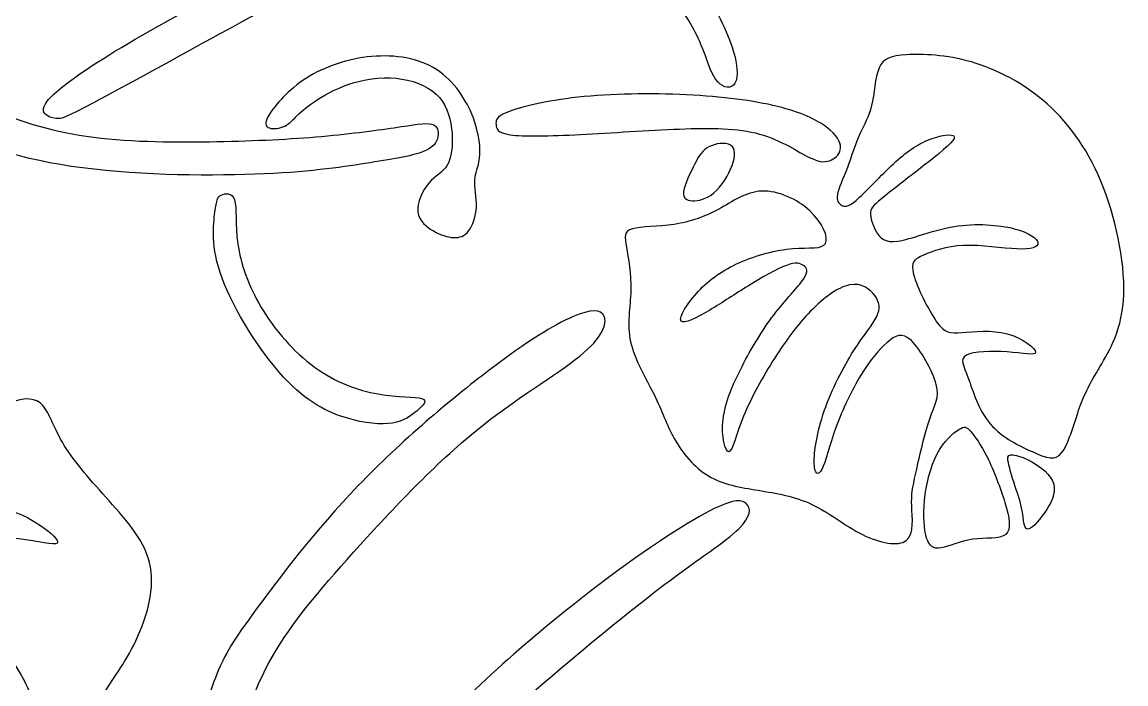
# Model space of a CAD drawing. Extents: x 0.5 to 20, y -0.3 to 15.2.
# Drawn here: x 16.352 to 19.37, y 2.417 to 4.227 of the extents above; entities that cross this region are included whole.
import ezdxf

# ---------------------------------------------------------------- set-up
doc = ezdxf.new("R2010")
doc.units = 0
doc.header["$MEASUREMENT"] = 0
doc.layers.add('LAYER_1', color=7, linetype='CONTINUOUS')

msp = doc.modelspace()

# ---------------------------------------------------------------- linework, layer by layer
at = {"layer": 'LAYER_1', "color": 250}
for points, knots in [([(15.63433, 0.77687), (15.63433, 0.77687), (0.50002, 0.77687), (0.50002, 0.77687), (0.50002, 0.77687), (0.50002, 0.77687), (0.50001, 0.77687), (0.50001, 0.77687), (0.50001, 0.77687), (0.50001, 0.77687), (0.5, 0.77687), (0.5, 0.77687), (0.5, 0.77687), (0.5, 0.77687), (0.5, 15.22313), (0.5, 15.22313), (0.5, 15.22313), (0.5, 15.22313), (19.07376, 15.22313), (19.07376, 15.22313), (19.07376, 15.22313), (19.07376, 15.22313), (19.07376, 7.82141), (19.07376, 7.82141)], [0, 0, 0, 0, 0.1428571, 0.1428571, 0.1428571, 0.1428571, 0.2857143, 0.2857143, 0.2857143, 0.2857143, 0.4285714, 0.4285714, 0.4285714, 0.4285714, 0.5714286, 0.5714286, 0.5714286, 0.5714286, 0.7142857, 0.7142857, 0.7142857, 0.7142857, 1, 1, 1, 1]), ([(15.63433, 1.1255), (15.63433, 1.1255), (0.7869, 1.1255), (0.7869, 1.1255), (0.7869, 1.1255), (0.7869, 1.1255), (0.78689, 1.1255), (0.78689, 1.1255), (0.78689, 1.1255), (0.78689, 1.1255), (0.78688, 1.1255), (0.78688, 1.1255), (0.78688, 1.1255), (0.78688, 1.1255), (0.78688, 14.8745), (0.78688, 14.8745), (0.78688, 14.8745), (0.78688, 14.8745), (18.78688, 14.8745), (18.78688, 14.8745), (18.78688, 14.8745), (18.78688, 14.8745), (18.78688, 7.82141), (18.78688, 7.82141)], [0, 0, 0, 0, 0.1428571, 0.1428571, 0.1428571, 0.1428571, 0.2857143, 0.2857143, 0.2857143, 0.2857143, 0.4285714, 0.4285714, 0.4285714, 0.4285714, 0.5714286, 0.5714286, 0.5714286, 0.5714286, 0.7142857, 0.7142857, 0.7142857, 0.7142857, 1, 1, 1, 1]), ([(15.91335, 4.704), (15.89406, 4.66514), (15.85987, 4.59843), (15.85188, 4.50501), (15.85188, 4.50501), (15.84389, 4.41158), (15.86208, 4.2914), (15.90314, 4.19384), (15.90314, 4.19384), (15.94421, 4.09628), (16.00816, 4.0213), (16.10324, 3.96122), (16.10324, 3.96122), (16.19833, 3.90114), (16.32456, 3.85594), (16.48634, 3.83197), (16.48634, 3.83197), (16.64812, 3.80799), (16.84547, 3.80522), (16.98823, 3.81046), (16.98823, 3.81046), (17.13099, 3.8157), (17.2192, 3.82893), (17.2903, 3.83995), (17.2903, 3.83995), (17.36141, 3.85098), (17.41543, 3.8598), (17.44657, 3.87165), (17.44657, 3.87165), (17.47771, 3.8835), (17.48599, 3.89838), (17.48874, 3.91326), (17.48874, 3.91326), (17.4915, 3.92814), (17.48873, 3.94303), (17.47165, 3.94744), (17.47165, 3.94744), (17.45456, 3.95185), (17.42314, 3.94578), (17.36968, 3.93779), (17.36968, 3.93779), (17.31621, 3.9298), (17.24068, 3.91988), (17.15497, 3.91272), (17.15497, 3.91272), (17.06926, 3.90555), (16.97334, 3.90114), (16.8642, 3.89949), (16.8642, 3.89949), (16.75506, 3.89783), (16.63269, 3.89893), (16.52741, 3.91436), (16.52741, 3.91436), (16.42213, 3.92979), (16.33392, 3.95957), (16.25648, 3.99181), (16.25648, 3.99181), (16.17904, 4.02405), (16.11233, 4.05879), (16.05997, 4.11942), (16.05997, 4.11942), (16.00761, 4.18005), (15.96957, 4.2666), (15.95331, 4.34625), (15.95331, 4.34625), (15.93705, 4.4259), (15.94256, 4.49866), (15.95303, 4.5513), (15.95303, 4.5513), (15.9635, 4.60394), (15.97895, 4.63647), (15.99658, 4.66403), (15.99658, 4.66403), (16.01422, 4.69159), (16.03407, 4.71419), (16.03517, 4.73293), (16.03517, 4.73293), (16.03627, 4.75167), (16.01863, 4.76656), (15.99989, 4.77124), (15.99989, 4.77124), (15.98115, 4.77593), (15.9613, 4.77041), (15.94918, 4.76215), (15.94918, 4.76215), (15.93705, 4.75388), (15.93264, 4.74285), (15.91335, 4.704)], [0, 0, 0, 0, 0.0434783, 0.0434783, 0.0434783, 0.0434783, 0.0869565, 0.0869565, 0.0869565, 0.0869565, 0.1304348, 0.1304348, 0.1304348, 0.1304348, 0.173913, 0.173913, 0.173913, 0.173913, 0.2173913, 0.2173913, 0.2173913, 0.2173913, 0.2608696, 0.2608696, 0.2608696, 0.2608696, 0.3043478, 0.3043478, 0.3043478, 0.3043478, 0.3478261, 0.3478261, 0.3478261, 0.3478261, 0.3913043, 0.3913043, 0.3913043, 0.3913043, 0.4347826, 0.4347826, 0.4347826, 0.4347826, 0.4782609, 0.4782609, 0.4782609, 0.4782609, 0.5217391, 0.5217391, 0.5217391, 0.5217391, 0.5652174, 0.5652174, 0.5652174, 0.5652174, 0.6086957, 0.6086957, 0.6086957, 0.6086957, 0.6521739, 0.6521739, 0.6521739, 0.6521739, 0.6956522, 0.6956522, 0.6956522, 0.6956522, 0.7391304, 0.7391304, 0.7391304, 0.7391304, 0.7826087, 0.7826087, 0.7826087, 0.7826087, 0.826087, 0.826087, 0.826087, 0.826087, 0.8695652, 0.8695652, 0.8695652, 0.8695652, 0.9130435, 0.9130435, 0.9130435, 0.9130435, 1, 1, 1, 1]), ([(16.5492, 4.007), (16.62885, 4.04944), (16.78045, 4.13268), (16.89289, 4.19441), (16.89289, 4.19441), (17.00534, 4.25615), (17.07866, 4.29639), (17.17402, 4.33304), (17.17402, 4.33304), (17.26938, 4.3697), (17.38679, 4.40278), (17.49069, 4.42289), (17.49069, 4.42289), (17.5946, 4.44301), (17.685, 4.45019), (17.77099, 4.4422), (17.77099, 4.4422), (17.85698, 4.4342), (17.93856, 4.41105), (17.99919, 4.3846), (17.99919, 4.3846), (18.05983, 4.35814), (18.09952, 4.32836), (18.13231, 4.29033), (18.13231, 4.29033), (18.16511, 4.2523), (18.19103, 4.20599), (18.20811, 4.16576), (18.20811, 4.16576), (18.22519, 4.12552), (18.23347, 4.09133), (18.24835, 4.07039), (18.24835, 4.07039), (18.26323, 4.04945), (18.28473, 4.04172), (18.29685, 4.05385), (18.29685, 4.05385), (18.30898, 4.06598), (18.31175, 4.09795), (18.29659, 4.14838), (18.29659, 4.14838), (18.28143, 4.19882), (18.24835, 4.26773), (18.20949, 4.32009), (18.20949, 4.32009), (18.17063, 4.37246), (18.12598, 4.40829), (18.07059, 4.44136), (18.07059, 4.44136), (18.01519, 4.47443), (17.94903, 4.50476), (17.84734, 4.5268), (17.84734, 4.5268), (17.74564, 4.54885), (17.60838, 4.56263), (17.43861, 4.5235), (17.43861, 4.5235), (17.26883, 4.48436), (17.06653, 4.3923), (16.90833, 4.31293), (16.90833, 4.31293), (16.75013, 4.23356), (16.63602, 4.16685), (16.55803, 4.1167), (16.55803, 4.1167), (16.48003, 4.06654), (16.43813, 4.0329), (16.42077, 4.01058), (16.42077, 4.01058), (16.4034, 3.98826), (16.41058, 3.97723), (16.42022, 3.9709), (16.42022, 3.9709), (16.42986, 3.96456), (16.442, 3.9629), (16.45191, 3.9629), (16.45191, 3.9629), (16.46183, 3.9629), (16.46956, 3.96456), (16.5492, 4.007)], [0, 0, 0, 0, 0.047619, 0.047619, 0.047619, 0.047619, 0.0952381, 0.0952381, 0.0952381, 0.0952381, 0.1428571, 0.1428571, 0.1428571, 0.1428571, 0.1904762, 0.1904762, 0.1904762, 0.1904762, 0.2380952, 0.2380952, 0.2380952, 0.2380952, 0.2857143, 0.2857143, 0.2857143, 0.2857143, 0.3333333, 0.3333333, 0.3333333, 0.3333333, 0.3809524, 0.3809524, 0.3809524, 0.3809524, 0.4285714, 0.4285714, 0.4285714, 0.4285714, 0.4761905, 0.4761905, 0.4761905, 0.4761905, 0.5238095, 0.5238095, 0.5238095, 0.5238095, 0.5714286, 0.5714286, 0.5714286, 0.5714286, 0.6190476, 0.6190476, 0.6190476, 0.6190476, 0.6666667, 0.6666667, 0.6666667, 0.6666667, 0.7142857, 0.7142857, 0.7142857, 0.7142857, 0.7619048, 0.7619048, 0.7619048, 0.7619048, 0.8095238, 0.8095238, 0.8095238, 0.8095238, 0.8571429, 0.8571429, 0.8571429, 0.8571429, 0.9047619, 0.9047619, 0.9047619, 0.9047619, 1, 1, 1, 1]), ([(17.02822, 3.97447), (17.04393, 3.99983), (17.07976, 4.04173), (17.12964, 4.07342), (17.12964, 4.07342), (17.17953, 4.10511), (17.24347, 4.12662), (17.30768, 4.1324), (17.30768, 4.1324), (17.3719, 4.13819), (17.4364, 4.12827), (17.48518, 4.09686), (17.48518, 4.09686), (17.53396, 4.06544), (17.56704, 4.01251), (17.58495, 3.96621), (17.58495, 3.96621), (17.60286, 3.91991), (17.60563, 3.88022), (17.6026, 3.85404), (17.6026, 3.85404), (17.59956, 3.82786), (17.59074, 3.81517), (17.58964, 3.79506), (17.58964, 3.79506), (17.58853, 3.77494), (17.59516, 3.74737), (17.59406, 3.72119), (17.59406, 3.72119), (17.59295, 3.69501), (17.58413, 3.6702), (17.57283, 3.6556), (17.57283, 3.6556), (17.56153, 3.64099), (17.54775, 3.63658), (17.53149, 3.6374), (17.53149, 3.6374), (17.51523, 3.63823), (17.49648, 3.6443), (17.47692, 3.65532), (17.47692, 3.65532), (17.45735, 3.66634), (17.43695, 3.68234), (17.4342, 3.70714), (17.4342, 3.70714), (17.43144, 3.73194), (17.44632, 3.76557), (17.46395, 3.78623), (17.46395, 3.78623), (17.48159, 3.8069), (17.502, 3.81463), (17.51412, 3.83502), (17.51412, 3.83502), (17.52625, 3.85541), (17.53011, 3.88849), (17.52763, 3.92294), (17.52763, 3.92294), (17.52515, 3.95739), (17.51633, 3.99322), (17.49318, 4.01995), (17.49318, 4.01995), (17.47003, 4.04669), (17.43254, 4.06433), (17.39038, 4.07094), (17.39038, 4.07094), (17.34821, 4.07756), (17.30135, 4.07315), (17.26029, 4.0613), (17.26029, 4.0613), (17.21922, 4.04945), (17.18394, 4.03015), (17.15851, 4.01378), (17.15851, 4.01378), (17.13308, 3.9974), (17.11749, 3.98393), (17.10509, 3.97181), (17.10509, 3.97181), (17.09269, 3.95968), (17.08347, 3.94889), (17.07004, 3.9424), (17.07004, 3.9424), (17.05661, 3.9359), (17.03897, 3.93368), (17.02795, 3.93699), (17.02795, 3.93699), (17.01692, 3.9403), (17.01251, 3.94912), (17.02822, 3.97447)], [0, 0, 0, 0, 0.0434783, 0.0434783, 0.0434783, 0.0434783, 0.0869565, 0.0869565, 0.0869565, 0.0869565, 0.1304348, 0.1304348, 0.1304348, 0.1304348, 0.173913, 0.173913, 0.173913, 0.173913, 0.2173913, 0.2173913, 0.2173913, 0.2173913, 0.2608696, 0.2608696, 0.2608696, 0.2608696, 0.3043478, 0.3043478, 0.3043478, 0.3043478, 0.3478261, 0.3478261, 0.3478261, 0.3478261, 0.3913043, 0.3913043, 0.3913043, 0.3913043, 0.4347826, 0.4347826, 0.4347826, 0.4347826, 0.4782609, 0.4782609, 0.4782609, 0.4782609, 0.5217391, 0.5217391, 0.5217391, 0.5217391, 0.5652174, 0.5652174, 0.5652174, 0.5652174, 0.6086957, 0.6086957, 0.6086957, 0.6086957, 0.6521739, 0.6521739, 0.6521739, 0.6521739, 0.6956522, 0.6956522, 0.6956522, 0.6956522, 0.7391304, 0.7391304, 0.7391304, 0.7391304, 0.7826087, 0.7826087, 0.7826087, 0.7826087, 0.826087, 0.826087, 0.826087, 0.826087, 0.8695652, 0.8695652, 0.8695652, 0.8695652, 0.9130435, 0.9130435, 0.9130435, 0.9130435, 1, 1, 1, 1]), ([(18.58116, 3.75478), (18.58419, 3.77159), (18.59688, 3.79805), (18.60845, 3.82864), (18.60845, 3.82864), (18.62002, 3.85923), (18.6305, 3.89397), (18.64235, 3.9207), (18.64235, 3.9207), (18.6542, 3.94743), (18.66743, 3.96617), (18.67487, 3.99814), (18.67487, 3.99814), (18.68231, 4.03011), (18.68397, 4.07531), (18.69526, 4.10149), (18.69526, 4.10149), (18.70656, 4.12767), (18.72752, 4.13485), (18.77051, 4.13733), (18.77051, 4.13733), (18.8135, 4.13981), (18.87855, 4.13759), (18.948, 4.11748), (18.948, 4.11748), (19.01745, 4.09736), (19.09132, 4.05932), (19.1547, 4.00283), (19.1547, 4.00283), (19.21809, 3.94633), (19.27102, 3.87135), (19.30905, 3.77324), (19.30905, 3.77324), (19.34708, 3.67513), (19.37024, 3.55385), (19.36335, 3.46456), (19.36335, 3.46456), (19.35646, 3.37527), (19.31952, 3.31793), (19.29417, 3.27549), (19.29417, 3.27549), (19.26881, 3.23305), (19.25503, 3.20549), (19.24098, 3.16498), (19.24098, 3.16498), (19.22692, 3.12446), (19.21259, 3.07099), (19.1944, 3.04839), (19.1944, 3.04839), (19.17621, 3.02579), (19.15416, 3.03406), (19.11806, 3.05004), (19.11806, 3.05004), (19.08195, 3.06603), (19.03179, 3.08973), (18.99927, 3.12776), (18.99927, 3.12776), (18.96675, 3.16579), (18.95186, 3.21817), (18.93891, 3.25317), (18.93891, 3.25317), (18.92596, 3.28817), (18.91492, 3.30581), (18.93421, 3.31573), (18.93421, 3.31573), (18.95351, 3.32565), (19.00312, 3.32786), (19.04556, 3.32483), (19.04556, 3.32483), (19.08801, 3.3218), (19.12329, 3.31352), (19.12329, 3.32372), (19.12329, 3.32372), (19.12329, 3.33392), (19.08801, 3.36259), (19.04557, 3.37416), (19.04557, 3.37416), (19.00312, 3.38574), (18.95351, 3.38022), (18.92154, 3.37774), (18.92154, 3.37774), (18.88957, 3.37526), (18.87524, 3.37581), (18.85264, 3.40723), (18.85264, 3.40723), (18.83004, 3.43865), (18.79917, 3.50094), (18.7898, 3.53594), (18.7898, 3.53594), (18.78042, 3.57094), (18.79256, 3.57867), (18.81708, 3.58941), (18.81708, 3.58941), (18.84161, 3.60016), (18.87855, 3.61394), (18.9265, 3.61587), (18.9265, 3.61587), (18.97446, 3.6178), (19.03344, 3.60788), (19.07257, 3.60623), (19.07257, 3.60623), (19.11171, 3.60457), (19.13101, 3.61119), (19.12963, 3.62276), (19.12963, 3.62276), (19.12825, 3.63433), (19.1062, 3.65088), (19.06431, 3.66162), (19.06431, 3.66162), (19.02242, 3.67237), (18.96067, 3.67733), (18.9006, 3.66741), (18.9006, 3.66741), (18.84052, 3.65749), (18.78208, 3.63268), (18.74626, 3.62745), (18.74626, 3.62745), (18.71043, 3.62221), (18.6972, 3.63654), (18.68728, 3.6539), (18.68728, 3.6539), (18.67736, 3.67126), (18.67073, 3.69167), (18.67211, 3.70599), (18.67211, 3.70599), (18.67349, 3.72032), (18.68287, 3.7286), (18.71208, 3.75174), (18.71208, 3.75174), (18.74129, 3.77489), (18.79036, 3.81293), (18.83087, 3.8449), (18.83087, 3.8449), (18.87138, 3.87687), (18.90335, 3.90278), (18.90087, 3.91298), (18.90087, 3.91298), (18.89839, 3.92318), (18.86146, 3.91766), (18.82756, 3.90333), (18.82756, 3.90333), (18.79366, 3.889), (18.76279, 3.86585), (18.72834, 3.83333), (18.72834, 3.83333), (18.69389, 3.80081), (18.65585, 3.75891), (18.63243, 3.73907), (18.63243, 3.73907), (18.609, 3.71922), (18.60018, 3.72143), (18.59247, 3.72611), (18.59247, 3.72611), (18.58475, 3.73079), (18.57813, 3.73797), (18.58116, 3.75478)], [0, 0, 0, 0, 0.025, 0.025, 0.025, 0.025, 0.05, 0.05, 0.05, 0.05, 0.075, 0.075, 0.075, 0.075, 0.1, 0.1, 0.1, 0.1, 0.125, 0.125, 0.125, 0.125, 0.15, 0.15, 0.15, 0.15, 0.175, 0.175, 0.175, 0.175, 0.2, 0.2, 0.2, 0.2, 0.225, 0.225, 0.225, 0.225, 0.25, 0.25, 0.25, 0.25, 0.275, 0.275, 0.275, 0.275, 0.3, 0.3, 0.3, 0.3, 0.325, 0.325, 0.325, 0.325, 0.35, 0.35, 0.35, 0.35, 0.375, 0.375, 0.375, 0.375, 0.4, 0.4, 0.4, 0.4, 0.425, 0.425, 0.425, 0.425, 0.45, 0.45, 0.45, 0.45, 0.475, 0.475, 0.475, 0.475, 0.5, 0.5, 0.5, 0.5, 0.525, 0.525, 0.525, 0.525, 0.55, 0.55, 0.55, 0.55, 0.575, 0.575, 0.575, 0.575, 0.6, 0.6, 0.6, 0.6, 0.625, 0.625, 0.625, 0.625, 0.65, 0.65, 0.65, 0.65, 0.675, 0.675, 0.675, 0.675, 0.7, 0.7, 0.7, 0.7, 0.725, 0.725, 0.725, 0.725, 0.75, 0.75, 0.75, 0.75, 0.775, 0.775, 0.775, 0.775, 0.8, 0.8, 0.8, 0.8, 0.825, 0.825, 0.825, 0.825, 0.85, 0.85, 0.85, 0.85, 0.875, 0.875, 0.875, 0.875, 0.9, 0.9, 0.9, 0.9, 0.925, 0.925, 0.925, 0.925, 0.95, 0.95, 0.95, 0.95, 1, 1, 1, 1]), ([(17.67969, 3.98024), (17.71359, 3.99375), (17.78249, 4.01139), (17.87178, 4.02103), (17.87178, 4.02103), (17.96108, 4.03068), (18.07078, 4.03234), (18.16862, 4.02766), (18.16862, 4.02766), (18.26646, 4.02297), (18.35245, 4.01194), (18.41721, 3.99596), (18.41721, 3.99596), (18.48198, 3.97998), (18.52554, 3.95902), (18.55254, 3.93863), (18.55254, 3.93863), (18.57955, 3.91824), (18.59003, 3.89839), (18.58976, 3.88296), (18.58976, 3.88296), (18.58948, 3.86753), (18.57845, 3.85649), (18.56495, 3.84988), (18.56495, 3.84988), (18.55145, 3.84327), (18.53545, 3.84106), (18.50459, 3.85622), (18.50459, 3.85622), (18.47372, 3.87138), (18.42797, 3.9039), (18.36844, 3.92043), (18.36844, 3.92043), (18.30891, 3.93697), (18.23559, 3.93753), (18.14933, 3.93423), (18.14933, 3.93423), (18.06306, 3.93092), (17.96384, 3.92374), (17.87868, 3.91934), (17.87868, 3.91934), (17.79352, 3.91493), (17.7224, 3.91327), (17.6863, 3.9185), (17.6863, 3.9185), (17.6502, 3.92374), (17.64909, 3.93588), (17.64799, 3.94662), (17.64799, 3.94662), (17.64689, 3.95737), (17.64579, 3.96674), (17.67969, 3.98024)], [0, 0, 0, 0, 0.0714286, 0.0714286, 0.0714286, 0.0714286, 0.1428571, 0.1428571, 0.1428571, 0.1428571, 0.2142857, 0.2142857, 0.2142857, 0.2142857, 0.2857143, 0.2857143, 0.2857143, 0.2857143, 0.3571429, 0.3571429, 0.3571429, 0.3571429, 0.4285714, 0.4285714, 0.4285714, 0.4285714, 0.5, 0.5, 0.5, 0.5, 0.5714286, 0.5714286, 0.5714286, 0.5714286, 0.6428571, 0.6428571, 0.6428571, 0.6428571, 0.7142857, 0.7142857, 0.7142857, 0.7142857, 0.7857143, 0.7857143, 0.7857143, 0.7857143, 0.8571429, 0.8571429, 0.8571429, 0.8571429, 1, 1, 1, 1]), ([(18.2298, 3.88543), (18.24772, 3.89453), (18.27528, 3.89894), (18.28906, 3.8904), (18.28906, 3.8904), (18.30284, 3.88186), (18.30284, 3.86035), (18.2932, 3.83417), (18.2932, 3.83417), (18.28355, 3.80799), (18.26425, 3.77712), (18.24359, 3.75949), (18.24359, 3.75949), (18.22292, 3.74185), (18.20086, 3.73743), (18.18461, 3.73798), (18.18461, 3.73798), (18.16835, 3.73854), (18.15787, 3.74405), (18.16062, 3.76334), (18.16062, 3.76334), (18.16338, 3.78263), (18.17937, 3.81571), (18.19149, 3.83913), (18.19149, 3.83913), (18.20362, 3.86256), (18.21189, 3.87634), (18.2298, 3.88543)], [0, 0, 0, 0, 0.125, 0.125, 0.125, 0.125, 0.25, 0.25, 0.25, 0.25, 0.375, 0.375, 0.375, 0.375, 0.5, 0.5, 0.5, 0.5, 0.625, 0.625, 0.625, 0.625, 0.75, 0.75, 0.75, 0.75, 1, 1, 1, 1]), ([(16.87929, 3.70681), (16.87461, 3.67291), (16.86688, 3.61282), (16.89885, 3.52601), (16.89885, 3.52601), (16.93082, 3.43919), (17.00249, 3.32563), (17.06697, 3.25563), (17.06697, 3.25563), (17.13146, 3.18563), (17.1888, 3.15916), (17.23923, 3.14401), (17.23923, 3.14401), (17.28966, 3.12885), (17.33322, 3.12499), (17.36463, 3.13022), (17.36463, 3.13022), (17.39605, 3.13546), (17.41535, 3.1498), (17.43188, 3.16385), (17.43188, 3.16385), (17.44842, 3.17791), (17.4622, 3.19169), (17.44512, 3.1972), (17.44512, 3.1972), (17.42803, 3.20272), (17.38006, 3.19995), (17.32522, 3.2096), (17.32522, 3.2096), (17.27038, 3.21925), (17.20863, 3.2413), (17.15159, 3.28291), (17.15159, 3.28291), (17.09454, 3.32453), (17.04217, 3.38572), (17.0058, 3.44635), (17.0058, 3.44635), (16.96942, 3.50698), (16.94901, 3.56707), (16.94157, 3.61998), (16.94157, 3.61998), (16.93413, 3.6729), (16.93965, 3.71866), (16.93276, 3.74016), (16.93276, 3.74016), (16.92587, 3.76166), (16.90657, 3.75889), (16.8961, 3.75366), (16.8961, 3.75366), (16.88563, 3.74843), (16.88397, 3.7407), (16.87929, 3.70681)], [0, 0, 0, 0, 0.0714286, 0.0714286, 0.0714286, 0.0714286, 0.1428571, 0.1428571, 0.1428571, 0.1428571, 0.2142857, 0.2142857, 0.2142857, 0.2142857, 0.2857143, 0.2857143, 0.2857143, 0.2857143, 0.3571429, 0.3571429, 0.3571429, 0.3571429, 0.4285714, 0.4285714, 0.4285714, 0.4285714, 0.5, 0.5, 0.5, 0.5, 0.5714286, 0.5714286, 0.5714286, 0.5714286, 0.6428571, 0.6428571, 0.6428571, 0.6428571, 0.7142857, 0.7142857, 0.7142857, 0.7142857, 0.7857143, 0.7857143, 0.7857143, 0.7857143, 0.8571429, 0.8571429, 0.8571429, 0.8571429, 1, 1, 1, 1]), ([(18.02057, 3.66135), (18.04345, 3.66797), (18.09086, 3.66686), (18.13468, 3.67347), (18.13468, 3.67347), (18.1785, 3.68009), (18.21874, 3.69442), (18.25677, 3.71509), (18.25677, 3.71509), (18.2948, 3.73576), (18.33064, 3.76277), (18.37473, 3.76442), (18.37473, 3.76442), (18.41882, 3.76608), (18.4712, 3.74238), (18.50592, 3.71041), (18.50592, 3.71041), (18.54064, 3.67844), (18.55774, 3.6382), (18.54865, 3.62139), (18.54865, 3.62139), (18.53955, 3.60457), (18.50426, 3.61119), (18.45934, 3.60733), (18.45934, 3.60733), (18.41442, 3.60347), (18.35985, 3.58914), (18.3141, 3.56903), (18.3141, 3.56903), (18.26835, 3.54891), (18.23141, 3.52299), (18.2011, 3.49048), (18.2011, 3.49048), (18.17078, 3.45796), (18.14708, 3.41881), (18.15369, 3.40889), (18.15369, 3.40889), (18.16031, 3.39897), (18.19724, 3.41826), (18.23251, 3.4392), (18.23251, 3.4392), (18.26779, 3.46015), (18.30142, 3.48275), (18.33835, 3.50562), (18.33835, 3.50562), (18.37528, 3.5285), (18.41552, 3.55166), (18.4417, 3.5613), (18.4417, 3.5613), (18.46788, 3.57095), (18.48002, 3.56709), (18.48883, 3.56075), (18.48883, 3.56075), (18.49765, 3.55441), (18.50317, 3.54559), (18.48857, 3.52382), (18.48857, 3.52382), (18.47396, 3.50205), (18.43922, 3.46731), (18.40726, 3.42543), (18.40726, 3.42543), (18.37529, 3.38354), (18.34606, 3.33447), (18.32071, 3.28514), (18.32071, 3.28514), (18.29536, 3.23581), (18.27385, 3.1862), (18.26862, 3.1399), (18.26862, 3.1399), (18.26338, 3.0936), (18.27441, 3.05059), (18.2846, 3.05169), (18.2846, 3.05169), (18.2948, 3.0528), (18.30418, 3.098), (18.32485, 3.14898), (18.32485, 3.14898), (18.34552, 3.19997), (18.37749, 3.25676), (18.40918, 3.30664), (18.40918, 3.30664), (18.44088, 3.35652), (18.4723, 3.39953), (18.50785, 3.4359), (18.50785, 3.4359), (18.5434, 3.47228), (18.5831, 3.50205), (18.61479, 3.50811), (18.61479, 3.50811), (18.64648, 3.51418), (18.67019, 3.49653), (18.68341, 3.4789), (18.68341, 3.4789), (18.69664, 3.46126), (18.69941, 3.44362), (18.68866, 3.4213), (18.68866, 3.4213), (18.67791, 3.39897), (18.65365, 3.37196), (18.62554, 3.32759), (18.62554, 3.32759), (18.59743, 3.28322), (18.56545, 3.22147), (18.54534, 3.16332), (18.54534, 3.16332), (18.52522, 3.10517), (18.51694, 3.0506), (18.51777, 3.02029), (18.51777, 3.02029), (18.5186, 2.98997), (18.52852, 2.9839), (18.53871, 3.00347), (18.53871, 3.00347), (18.54891, 3.02304), (18.55939, 3.06824), (18.5773, 3.11757), (18.5773, 3.11757), (18.59521, 3.1669), (18.62058, 3.22038), (18.64565, 3.26144), (18.64565, 3.26144), (18.67073, 3.3025), (18.69555, 3.33117), (18.71732, 3.35046), (18.71732, 3.35046), (18.73909, 3.36975), (18.75783, 3.37968), (18.78346, 3.35543), (18.78346, 3.35543), (18.80909, 3.33117), (18.84162, 3.27274), (18.85126, 3.23554), (18.85126, 3.23554), (18.86091, 3.19833), (18.84768, 3.18233), (18.83363, 3.14127), (18.83363, 3.14127), (18.81957, 3.10021), (18.80468, 3.03406), (18.79559, 2.99273), (18.79559, 2.99273), (18.7865, 2.95139), (18.78318, 2.93484), (18.78456, 2.9037), (18.78456, 2.9037), (18.78594, 2.87256), (18.79201, 2.8268), (18.76969, 2.80916), (18.76969, 2.80916), (18.74736, 2.79152), (18.69664, 2.802), (18.64952, 2.82542), (18.64952, 2.82542), (18.60239, 2.84885), (18.55883, 2.88523), (18.51171, 2.90755), (18.51171, 2.90755), (18.46458, 2.92988), (18.41387, 2.93815), (18.36482, 2.94614), (18.36482, 2.94614), (18.31576, 2.95413), (18.26834, 2.96186), (18.22866, 2.98555), (18.22866, 2.98555), (18.18897, 3.00925), (18.157, 3.04895), (18.13523, 3.08753), (18.13523, 3.08753), (18.11346, 3.12611), (18.10187, 3.1636), (18.0801, 3.20797), (18.0801, 3.20797), (18.05833, 3.25234), (18.02636, 3.30361), (18.01561, 3.35239), (18.01561, 3.35239), (18.00486, 3.40117), (18.01534, 3.44748), (18.01644, 3.49267), (18.01644, 3.49267), (18.01755, 3.53787), (18.00927, 3.58198), (18.00432, 3.61119), (18.00432, 3.61119), (17.99936, 3.6404), (17.9977, 3.65474), (18.02057, 3.66135)], [0, 0, 0, 0, 0.0208333, 0.0208333, 0.0208333, 0.0208333, 0.0416667, 0.0416667, 0.0416667, 0.0416667, 0.0625, 0.0625, 0.0625, 0.0625, 0.0833333, 0.0833333, 0.0833333, 0.0833333, 0.1041667, 0.1041667, 0.1041667, 0.1041667, 0.125, 0.125, 0.125, 0.125, 0.1458333, 0.1458333, 0.1458333, 0.1458333, 0.1666667, 0.1666667, 0.1666667, 0.1666667, 0.1875, 0.1875, 0.1875, 0.1875, 0.2083333, 0.2083333, 0.2083333, 0.2083333, 0.2291667, 0.2291667, 0.2291667, 0.2291667, 0.25, 0.25, 0.25, 0.25, 0.2708333, 0.2708333, 0.2708333, 0.2708333, 0.2916667, 0.2916667, 0.2916667, 0.2916667, 0.3125, 0.3125, 0.3125, 0.3125, 0.3333333, 0.3333333, 0.3333333, 0.3333333, 0.3541667, 0.3541667, 0.3541667, 0.3541667, 0.375, 0.375, 0.375, 0.375, 0.3958333, 0.3958333, 0.3958333, 0.3958333, 0.4166667, 0.4166667, 0.4166667, 0.4166667, 0.4375, 0.4375, 0.4375, 0.4375, 0.4583333, 0.4583333, 0.4583333, 0.4583333, 0.4791667, 0.4791667, 0.4791667, 0.4791667, 0.5, 0.5, 0.5, 0.5, 0.5208333, 0.5208333, 0.5208333, 0.5208333, 0.5416667, 0.5416667, 0.5416667, 0.5416667, 0.5625, 0.5625, 0.5625, 0.5625, 0.5833333, 0.5833333, 0.5833333, 0.5833333, 0.6041667, 0.6041667, 0.6041667, 0.6041667, 0.625, 0.625, 0.625, 0.625, 0.6458333, 0.6458333, 0.6458333, 0.6458333, 0.6666667, 0.6666667, 0.6666667, 0.6666667, 0.6875, 0.6875, 0.6875, 0.6875, 0.7083333, 0.7083333, 0.7083333, 0.7083333, 0.7291667, 0.7291667, 0.7291667, 0.7291667, 0.75, 0.75, 0.75, 0.75, 0.7708333, 0.7708333, 0.7708333, 0.7708333, 0.7916667, 0.7916667, 0.7916667, 0.7916667, 0.8125, 0.8125, 0.8125, 0.8125, 0.8333333, 0.8333333, 0.8333333, 0.8333333, 0.8541667, 0.8541667, 0.8541667, 0.8541667, 0.875, 0.875, 0.875, 0.875, 0.8958333, 0.8958333, 0.8958333, 0.8958333, 0.9166667, 0.9166667, 0.9166667, 0.9166667, 0.9375, 0.9375, 0.9375, 0.9375, 0.9583333, 0.9583333, 0.9583333, 0.9583333, 1, 1, 1, 1]), ([(16.99224, 2.62115), (17.05425, 2.70603), (17.15347, 2.83668), (17.27115, 2.95904), (17.27115, 2.95904), (17.38884, 3.08141), (17.52499, 3.19552), (17.62944, 3.27489), (17.62944, 3.27489), (17.7339, 3.35426), (17.80666, 3.39892), (17.85709, 3.42069), (17.85709, 3.42069), (17.90753, 3.44246), (17.93565, 3.44136), (17.94364, 3.4218), (17.94364, 3.4218), (17.95164, 3.40223), (17.9395, 3.36418), (17.87694, 3.3132), (17.87694, 3.3132), (17.81438, 3.26221), (17.70138, 3.19827), (17.58618, 3.10347), (17.58618, 3.10347), (17.47097, 3.00866), (17.35356, 2.88297), (17.2582, 2.77687), (17.2582, 2.77687), (17.16284, 2.67076), (17.08953, 2.58421), (17.03662, 2.49161), (17.03662, 2.49161), (16.9837, 2.39901), (16.95117, 2.30033), (16.92224, 2.21435), (16.92224, 2.21435), (16.8933, 2.12836), (16.86793, 2.05505), (16.85581, 1.97403), (16.85581, 1.97403), (16.84368, 1.893), (16.84479, 1.80424), (16.85057, 1.71523), (16.85057, 1.71523), (16.85636, 1.62621), (16.86684, 1.5369), (16.89853, 1.45037), (16.89853, 1.45037), (16.93022, 1.36383), (16.98315, 1.28003), (17.01677, 1.23897), (17.01677, 1.23897), (17.05039, 1.1979), (17.06472, 1.19956), (17.06555, 1.23235), (17.06555, 1.23235), (17.06638, 1.26515), (17.05369, 1.3291), (17.05424, 1.42005), (17.05424, 1.42005), (17.0548, 1.511), (17.06858, 1.62896), (17.1237, 1.76648), (17.1237, 1.76648), (17.17882, 1.90401), (17.27529, 2.06112), (17.41088, 2.21628), (17.41088, 2.21628), (17.54648, 2.37144), (17.72123, 2.52469), (17.8706, 2.64237), (17.8706, 2.64237), (18.01998, 2.76005), (18.14401, 2.84219), (18.21869, 2.8827), (18.21869, 2.8827), (18.29338, 2.92322), (18.31875, 2.92211), (18.33197, 2.90999), (18.33197, 2.90999), (18.3452, 2.89786), (18.3463, 2.87471), (18.3113, 2.84054), (18.3113, 2.84054), (18.2763, 2.80636), (18.20518, 2.76116), (18.10955, 2.68923), (18.10955, 2.68923), (18.01392, 2.61729), (17.89375, 2.51862), (17.77965, 2.42078), (17.77965, 2.42078), (17.66555, 2.32294), (17.55751, 2.22592), (17.46133, 2.1132), (17.46133, 2.1132), (17.36514, 2.00048), (17.28079, 1.87204), (17.22843, 1.74196), (17.22843, 1.74196), (17.17607, 1.61187), (17.15567, 1.48013), (17.15677, 1.36713), (17.15677, 1.36713), (17.15788, 1.25413), (17.18048, 1.15987), (17.22209, 1.0794), (17.22209, 1.0794), (17.26371, 0.99892), (17.32435, 0.93221), (17.40951, 0.87489), (17.40951, 0.87489), (17.49467, 0.81757), (17.60437, 0.7696), (17.71213, 0.74094), (17.71213, 0.74094), (17.81989, 0.71228), (17.92573, 0.70291), (18.00868, 0.71035), (18.00868, 0.71035), (18.09164, 0.71779), (18.15172, 0.74205), (18.19333, 0.76079), (18.19333, 0.76079), (18.23495, 0.77953), (18.25811, 0.79276), (18.29173, 0.80406), (18.29173, 0.80406), (18.32535, 0.81536), (18.36946, 0.82473), (18.39178, 0.81674), (18.39178, 0.81674), (18.4141, 0.80875), (18.41465, 0.78338), (18.38213, 0.74783), (18.38213, 0.74783), (18.34961, 0.71228), (18.28401, 0.66653), (18.19555, 0.63456), (18.19555, 0.63456), (18.10708, 0.60259), (17.99572, 0.5844), (17.86233, 0.5957), (17.86233, 0.5957), (17.72894, 0.607), (17.57349, 0.64779), (17.45609, 0.70208), (17.45609, 0.70208), (17.33868, 0.75638), (17.2593, 0.82418), (17.21686, 0.88012), (17.21686, 0.88012), (17.17442, 0.93607), (17.1689, 0.98018), (17.12756, 1.01242), (17.12756, 1.01242), (17.08622, 1.04466), (17.00905, 1.06507), (16.94208, 1.13121), (16.94208, 1.13121), (16.87511, 1.19735), (16.81832, 1.30926), (16.78277, 1.42253), (16.78277, 1.42253), (16.74722, 1.5358), (16.73289, 1.65046), (16.73399, 1.76042), (16.73399, 1.76042), (16.73509, 1.87039), (16.75164, 1.97567), (16.75687, 2.0363), (16.75687, 2.0363), (16.76211, 2.09693), (16.75604, 2.11293), (16.74805, 2.13911), (16.74805, 2.13911), (16.74006, 2.16529), (16.73013, 2.20167), (16.71084, 2.22978), (16.71084, 2.22978), (16.69155, 2.25789), (16.66288, 2.27774), (16.64111, 2.29262), (16.64111, 2.29262), (16.61934, 2.3075), (16.60445, 2.31743), (16.59811, 2.32983), (16.59811, 2.32983), (16.59177, 2.34223), (16.59399, 2.35712), (16.60914, 2.36098), (16.60914, 2.36098), (16.6243, 2.36484), (16.65241, 2.35766), (16.67997, 2.34168), (16.67997, 2.34168), (16.70753, 2.3257), (16.73454, 2.30089), (16.7541, 2.28078), (16.7541, 2.28078), (16.77367, 2.26066), (16.78581, 2.24521), (16.79683, 2.24163), (16.79683, 2.24163), (16.80785, 2.23805), (16.81778, 2.24632), (16.83156, 2.28435), (16.83156, 2.28435), (16.84534, 2.32239), (16.86298, 2.39019), (16.8842, 2.44365), (16.8842, 2.44365), (16.90542, 2.49712), (16.93023, 2.53627), (16.99224, 2.62115)], [0, 0, 0, 0, 0.0181818, 0.0181818, 0.0181818, 0.0181818, 0.0363636, 0.0363636, 0.0363636, 0.0363636, 0.0545455, 0.0545455, 0.0545455, 0.0545455, 0.0727273, 0.0727273, 0.0727273, 0.0727273, 0.0909091, 0.0909091, 0.0909091, 0.0909091, 0.1090909, 0.1090909, 0.1090909, 0.1090909, 0.1272727, 0.1272727, 0.1272727, 0.1272727, 0.1454545, 0.1454545, 0.1454545, 0.1454545, 0.1636364, 0.1636364, 0.1636364, 0.1636364, 0.1818182, 0.1818182, 0.1818182, 0.1818182, 0.2, 0.2, 0.2, 0.2, 0.2181818, 0.2181818, 0.2181818, 0.2181818, 0.2363636, 0.2363636, 0.2363636, 0.2363636, 0.2545455, 0.2545455, 0.2545455, 0.2545455, 0.2727273, 0.2727273, 0.2727273, 0.2727273, 0.2909091, 0.2909091, 0.2909091, 0.2909091, 0.3090909, 0.3090909, 0.3090909, 0.3090909, 0.3272727, 0.3272727, 0.3272727, 0.3272727, 0.3454545, 0.3454545, 0.3454545, 0.3454545, 0.3636364, 0.3636364, 0.3636364, 0.3636364, 0.3818182, 0.3818182, 0.3818182, 0.3818182, 0.4, 0.4, 0.4, 0.4, 0.4181818, 0.4181818, 0.4181818, 0.4181818, 0.4363636, 0.4363636, 0.4363636, 0.4363636, 0.4545455, 0.4545455, 0.4545455, 0.4545455, 0.4727273, 0.4727273, 0.4727273, 0.4727273, 0.4909091, 0.4909091, 0.4909091, 0.4909091, 0.5090909, 0.5090909, 0.5090909, 0.5090909, 0.5272727, 0.5272727, 0.5272727, 0.5272727, 0.5454545, 0.5454545, 0.5454545, 0.5454545, 0.5636364, 0.5636364, 0.5636364, 0.5636364, 0.5818182, 0.5818182, 0.5818182, 0.5818182, 0.6, 0.6, 0.6, 0.6, 0.6181818, 0.6181818, 0.6181818, 0.6181818, 0.6363636, 0.6363636, 0.6363636, 0.6363636, 0.6545455, 0.6545455, 0.6545455, 0.6545455, 0.6727273, 0.6727273, 0.6727273, 0.6727273, 0.6909091, 0.6909091, 0.6909091, 0.6909091, 0.7090909, 0.7090909, 0.7090909, 0.7090909, 0.7272727, 0.7272727, 0.7272727, 0.7272727, 0.7454545, 0.7454545, 0.7454545, 0.7454545, 0.7636364, 0.7636364, 0.7636364, 0.7636364, 0.7818182, 0.7818182, 0.7818182, 0.7818182, 0.8, 0.8, 0.8, 0.8, 0.8181818, 0.8181818, 0.8181818, 0.8181818, 0.8363636, 0.8363636, 0.8363636, 0.8363636, 0.8545455, 0.8545455, 0.8545455, 0.8545455, 0.8727273, 0.8727273, 0.8727273, 0.8727273, 0.8909091, 0.8909091, 0.8909091, 0.8909091, 0.9090909, 0.9090909, 0.9090909, 0.9090909, 0.9272727, 0.9272727, 0.9272727, 0.9272727, 0.9454545, 0.9454545, 0.9454545, 0.9454545, 0.9636364, 0.9636364, 0.9636364, 0.9636364, 1, 1, 1, 1]), ([(16.05012, 2.97764), (16.05398, 3.00989), (16.06335, 3.03194), (16.0887, 3.05261), (16.0887, 3.05261), (16.11406, 3.07328), (16.15541, 3.09258), (16.19895, 3.11738), (16.19895, 3.11738), (16.2425, 3.14218), (16.28825, 3.17251), (16.3249, 3.18684), (16.3249, 3.18684), (16.36156, 3.20117), (16.38913, 3.19951), (16.40842, 3.17802), (16.40842, 3.17802), (16.42771, 3.15652), (16.43874, 3.11518), (16.46712, 3.06888), (16.46712, 3.06888), (16.49551, 3.02258), (16.54126, 2.9713), (16.59004, 2.91701), (16.59004, 2.91701), (16.63882, 2.86272), (16.69065, 2.80538), (16.70305, 2.73593), (16.70305, 2.73593), (16.71545, 2.66648), (16.68844, 2.5849), (16.65702, 2.52289), (16.65702, 2.52289), (16.6256, 2.46088), (16.58977, 2.41843), (16.57158, 2.38261), (16.57158, 2.38261), (16.55339, 2.34678), (16.55284, 2.31756), (16.53576, 2.29497), (16.53576, 2.29497), (16.51867, 2.27237), (16.48503, 2.25637), (16.46547, 2.23846), (16.46547, 2.23846), (16.4459, 2.22055), (16.44039, 2.2007), (16.42386, 2.1883), (16.42386, 2.1883), (16.40732, 2.1759), (16.37975, 2.17094), (16.36487, 2.1522), (16.36487, 2.1522), (16.34999, 2.13346), (16.34778, 2.10093), (16.33649, 2.08137), (16.33649, 2.08137), (16.32519, 2.0618), (16.30478, 2.05518), (16.29238, 2.03396), (16.29238, 2.03396), (16.27998, 2.01274), (16.27557, 1.97691), (16.26207, 1.95128), (16.26207, 1.95128), (16.24856, 1.92565), (16.22596, 1.91021), (16.21136, 1.89065), (16.21136, 1.89065), (16.19675, 1.87108), (16.19013, 1.84737), (16.18793, 1.82202), (16.18793, 1.82202), (16.18572, 1.79666), (16.18793, 1.76965), (16.18214, 1.73245), (16.18214, 1.73245), (16.17635, 1.69524), (16.16257, 1.64783), (16.14549, 1.62303), (16.14549, 1.62303), (16.1284, 1.59823), (16.108, 1.59601), (16.06584, 1.6131), (16.06584, 1.6131), (16.02367, 1.63019), (15.95972, 1.66657), (15.92913, 1.70322), (15.92913, 1.70322), (15.89853, 1.73988), (15.9013, 1.77682), (15.9024, 1.83607), (15.9024, 1.83607), (15.9035, 1.89533), (15.90295, 1.97691), (15.91314, 2.03892), (15.91314, 2.03892), (15.92334, 2.10093), (15.9443, 2.14338), (15.96882, 2.1533), (15.96882, 2.1533), (15.99335, 2.16322), (16.02146, 2.14062), (16.05039, 2.11169), (16.05039, 2.11169), (16.07933, 2.08275), (16.10911, 2.04746), (16.13308, 2.02707), (16.13308, 2.02707), (16.15706, 2.00668), (16.17525, 2.00116), (16.17498, 2.01521), (16.17498, 2.01521), (16.1747, 2.02927), (16.15596, 2.0629), (16.13309, 2.10286), (16.13309, 2.10286), (16.11021, 2.14282), (16.0832, 2.18913), (16.05261, 2.23019), (16.05261, 2.23019), (16.02202, 2.27126), (15.98783, 2.30709), (15.97819, 2.34595), (15.97819, 2.34595), (15.96854, 2.38481), (15.98343, 2.42671), (16.00051, 2.46171), (16.00051, 2.46171), (16.0176, 2.49671), (16.0369, 2.52482), (16.05729, 2.54108), (16.05729, 2.54108), (16.07768, 2.55734), (16.09919, 2.56175), (16.13446, 2.54577), (16.13446, 2.54577), (16.16974, 2.52978), (16.2188, 2.4934), (16.25683, 2.44931), (16.25683, 2.44931), (16.29487, 2.40521), (16.32188, 2.35339), (16.3442, 2.32446), (16.3442, 2.32446), (16.36652, 2.29552), (16.38417, 2.28945), (16.39106, 2.29964), (16.39106, 2.29964), (16.39795, 2.30984), (16.39408, 2.33631), (16.38113, 2.37213), (16.38113, 2.37213), (16.36818, 2.40796), (16.34613, 2.45316), (16.30645, 2.50525), (16.30645, 2.50525), (16.26676, 2.55734), (16.20942, 2.61632), (16.16423, 2.65049), (16.16423, 2.65049), (16.11903, 2.68467), (16.08595, 2.69405), (16.09008, 2.71554), (16.09008, 2.71554), (16.09422, 2.73704), (16.13556, 2.77067), (16.18048, 2.79106), (16.18048, 2.79106), (16.22541, 2.81145), (16.27392, 2.81863), (16.32435, 2.81505), (16.32435, 2.81505), (16.37479, 2.81146), (16.42716, 2.79712), (16.44342, 2.79987), (16.44342, 2.79987), (16.45968, 2.80263), (16.43983, 2.82248), (16.41255, 2.84259), (16.41255, 2.84259), (16.38527, 2.86271), (16.35053, 2.88312), (16.31085, 2.89249), (16.31085, 2.89249), (16.27117, 2.90186), (16.22651, 2.9002), (16.18297, 2.88284), (16.18297, 2.88284), (16.13943, 2.86548), (16.09697, 2.8324), (16.07493, 2.82606), (16.07493, 2.82606), (16.05288, 2.81972), (16.05122, 2.84012), (16.04957, 2.87153), (16.04957, 2.87153), (16.04792, 2.90295), (16.04626, 2.9454), (16.05012, 2.97764)], [0, 0, 0, 0, 0.0196078, 0.0196078, 0.0196078, 0.0196078, 0.0392157, 0.0392157, 0.0392157, 0.0392157, 0.0588235, 0.0588235, 0.0588235, 0.0588235, 0.0784314, 0.0784314, 0.0784314, 0.0784314, 0.0980392, 0.0980392, 0.0980392, 0.0980392, 0.1176471, 0.1176471, 0.1176471, 0.1176471, 0.1372549, 0.1372549, 0.1372549, 0.1372549, 0.1568627, 0.1568627, 0.1568627, 0.1568627, 0.1764706, 0.1764706, 0.1764706, 0.1764706, 0.1960784, 0.1960784, 0.1960784, 0.1960784, 0.2156863, 0.2156863, 0.2156863, 0.2156863, 0.2352941, 0.2352941, 0.2352941, 0.2352941, 0.254902, 0.254902, 0.254902, 0.254902, 0.2745098, 0.2745098, 0.2745098, 0.2745098, 0.2941176, 0.2941176, 0.2941176, 0.2941176, 0.3137255, 0.3137255, 0.3137255, 0.3137255, 0.3333333, 0.3333333, 0.3333333, 0.3333333, 0.3529412, 0.3529412, 0.3529412, 0.3529412, 0.372549, 0.372549, 0.372549, 0.372549, 0.3921569, 0.3921569, 0.3921569, 0.3921569, 0.4117647, 0.4117647, 0.4117647, 0.4117647, 0.4313725, 0.4313725, 0.4313725, 0.4313725, 0.4509804, 0.4509804, 0.4509804, 0.4509804, 0.4705882, 0.4705882, 0.4705882, 0.4705882, 0.4901961, 0.4901961, 0.4901961, 0.4901961, 0.5098039, 0.5098039, 0.5098039, 0.5098039, 0.5294118, 0.5294118, 0.5294118, 0.5294118, 0.5490196, 0.5490196, 0.5490196, 0.5490196, 0.5686275, 0.5686275, 0.5686275, 0.5686275, 0.5882353, 0.5882353, 0.5882353, 0.5882353, 0.6078431, 0.6078431, 0.6078431, 0.6078431, 0.627451, 0.627451, 0.627451, 0.627451, 0.6470588, 0.6470588, 0.6470588, 0.6470588, 0.6666667, 0.6666667, 0.6666667, 0.6666667, 0.6862745, 0.6862745, 0.6862745, 0.6862745, 0.7058824, 0.7058824, 0.7058824, 0.7058824, 0.7254902, 0.7254902, 0.7254902, 0.7254902, 0.745098, 0.745098, 0.745098, 0.745098, 0.7647059, 0.7647059, 0.7647059, 0.7647059, 0.7843137, 0.7843137, 0.7843137, 0.7843137, 0.8039216, 0.8039216, 0.8039216, 0.8039216, 0.8235294, 0.8235294, 0.8235294, 0.8235294, 0.8431373, 0.8431373, 0.8431373, 0.8431373, 0.8627451, 0.8627451, 0.8627451, 0.8627451, 0.8823529, 0.8823529, 0.8823529, 0.8823529, 0.9019608, 0.9019608, 0.9019608, 0.9019608, 0.9215686, 0.9215686, 0.9215686, 0.9215686, 0.9411765, 0.9411765, 0.9411765, 0.9411765, 0.9607843, 0.9607843, 0.9607843, 0.9607843, 1, 1, 1, 1]), ([(18.91314, 3.11249), (18.89784, 3.1027), (18.87275, 3.08119), (18.85429, 3.04606), (18.85429, 3.04606), (18.83582, 3.01092), (18.82397, 2.96213), (18.81956, 2.919), (18.81956, 2.919), (18.81515, 2.87587), (18.81819, 2.83837), (18.82535, 2.81564), (18.82535, 2.81564), (18.83252, 2.7929), (18.84382, 2.78491), (18.86476, 2.78849), (18.86476, 2.78849), (18.88571, 2.79207), (18.91631, 2.80724), (18.95117, 2.8122), (18.95117, 2.8122), (18.98603, 2.81716), (19.02518, 2.81191), (19.04157, 2.82569), (19.04157, 2.82569), (19.05797, 2.83948), (19.05163, 2.87228), (19.03937, 2.91252), (19.03937, 2.91252), (19.0271, 2.95276), (19.00891, 3.00044), (18.99127, 3.03599), (18.99127, 3.03599), (18.97363, 3.07155), (18.95654, 3.09498), (18.94524, 3.10765), (18.94524, 3.10765), (18.93394, 3.12033), (18.92843, 3.12227), (18.91314, 3.11249)], [0, 0, 0, 0, 0.0909091, 0.0909091, 0.0909091, 0.0909091, 0.1818182, 0.1818182, 0.1818182, 0.1818182, 0.2727273, 0.2727273, 0.2727273, 0.2727273, 0.3636364, 0.3636364, 0.3636364, 0.3636364, 0.4545455, 0.4545455, 0.4545455, 0.4545455, 0.5454545, 0.5454545, 0.5454545, 0.5454545, 0.6363636, 0.6363636, 0.6363636, 0.6363636, 0.7272727, 0.7272727, 0.7272727, 0.7272727, 0.8181818, 0.8181818, 0.8181818, 0.8181818, 1, 1, 1, 1]), ([(19.04777, 3.028), (19.0497, 3.01312), (19.05825, 2.98473), (19.06651, 2.95965), (19.06651, 2.95965), (19.07478, 2.93457), (19.08278, 2.91279), (19.08677, 2.88964), (19.08677, 2.88964), (19.09077, 2.86649), (19.09077, 2.84196), (19.10055, 2.84017), (19.10055, 2.84017), (19.11033, 2.83837), (19.12991, 2.85933), (19.14727, 2.88413), (19.14727, 2.88413), (19.16463, 2.90893), (19.17979, 2.93761), (19.17277, 2.9631), (19.17277, 2.9631), (19.16574, 2.98859), (19.13651, 3.01092), (19.11323, 3.02414), (19.11323, 3.02414), (19.08994, 3.03737), (19.07257, 3.04151), (19.06155, 3.04289), (19.06155, 3.04289), (19.05053, 3.04427), (19.04584, 3.04288), (19.04777, 3.028)], [0, 0, 0, 0, 0.1111111, 0.1111111, 0.1111111, 0.1111111, 0.2222222, 0.2222222, 0.2222222, 0.2222222, 0.3333333, 0.3333333, 0.3333333, 0.3333333, 0.4444444, 0.4444444, 0.4444444, 0.4444444, 0.5555556, 0.5555556, 0.5555556, 0.5555556, 0.6666667, 0.6666667, 0.6666667, 0.6666667, 0.7777778, 0.7777778, 0.7777778, 0.7777778, 1, 1, 1, 1])]:
    msp.add_open_spline(points, degree=3, knots=knots, dxfattribs=at)

doc.saveas('drawing.dxf')
